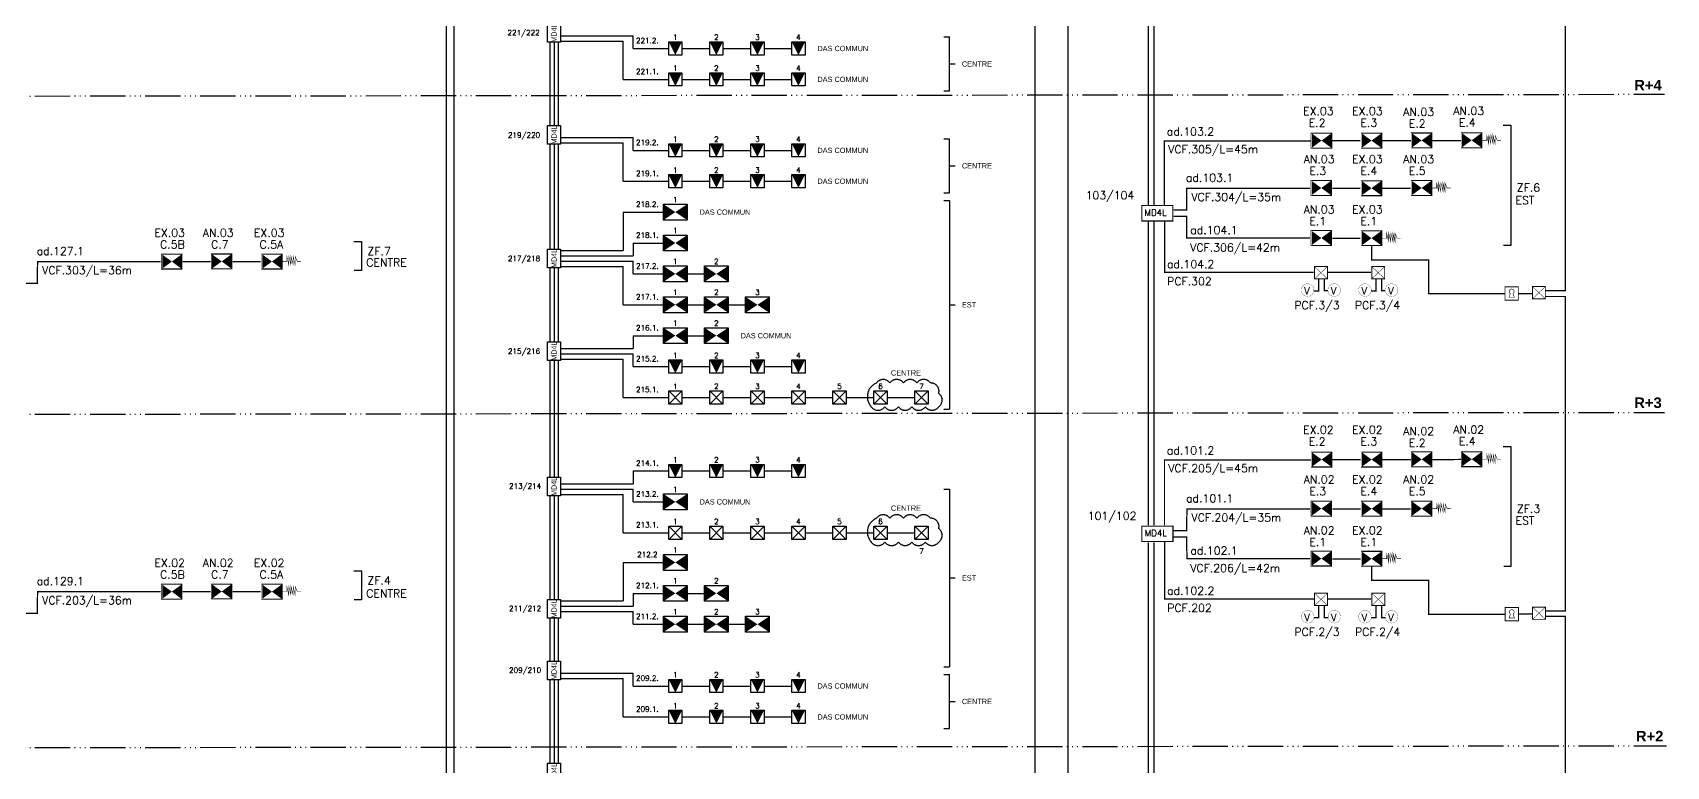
# Model space of a CAD drawing. Header units: millimetres. Extents: x 3366 to 4352, y -3415 to -2128.
# Drawn here: x 3796 to 4352, y -2938 to -2689 of the extents above; entities that cross this region are included whole.
import ezdxf
from ezdxf.enums import TextEntityAlignment as Align

# ---------------------------------------------------------------- set-up
doc = ezdxf.new("R2010")
doc.units = ezdxf.units.MM
for name, pattern in [('ACAD_ISO06W100', [37.5, 24, -3, 0.5, -3, 0.5, -3, 0.5, -3]), ('CACHE2', [4.7625, 3.175, -1.5875]), ('SLD', [0])]:
    doc.linetypes.add(name, pattern=pattern)
for name, color, linetype in [('ATEIS MISE EN SECURITE', 7, 'Continuous'), ('CCF', 6, 'Continuous'), ('JCC-ADRESSAGE', 6, 'Continuous'), ('JCC-ALARME GENERALE SELECTIVE', 3, 'Continuous'), ('JCC-CABLE1', 90, 'CABLE1'), ('JCC-CABLE2', 1, 'CABLE2'), ('JCC-CABLE3', 4, 'CABLE3'), ('JCC-CABLE4', 210, 'CABLE4'), ('JCC-CABLE5', 160, 'CABLE5'), ('JCC-ELEMENT DEPORTE_4 L DAS', 1, 'Continuous'), ('JCC-SYNOPTIQUE', 7, 'ACAD_ISO06W100')]:
    doc.layers.add(name, color=color, linetype=linetype)
doc.layers.add('JCC-MD4L', color=1, linetype='Continuous', lineweight=0)
doc.layers.add('JCC-PCF', color=1, linetype='Continuous', lineweight=25)
doc.styles.add('HELVL', font='ROMAND.SHX')
doc.styles.add('JOHNSON', font='')
doc.styles.add('ROMANC', font='romanc')
doc.styles.add('TEXTE', font='romans.shx')
doc.styles.get('JOHNSON').set_extended_font_data('Arial', bold=True)
doc.linetypes.add('CABLE1', pattern='A,3,-0.2,["/",Standard,S=1,R=0,X=0,Y=-0.5],-0.9', length=4.1)
doc.linetypes.add('CABLE2', pattern='A,3,-0.2,["//",Standard,S=1,R=0,X=0,Y=-0.5],-1.9', length=5.1)
doc.linetypes.add('CABLE3', pattern='A,3,-0.3,["*",Standard,S=1,R=0,X=0,Y=-0.5],-1', length=4.3)
doc.linetypes.add('CABLE4', pattern='A,3,-0.3,["**",Standard,S=1,R=0,X=0,Y=-0.5],-2', length=5.3)
doc.linetypes.add('CABLE5', pattern='A,3,-0.3,["~",Standard,S=1.5,R=0,X=0,Y=-0.85],-1.3', length=4.6)

# ---------------------------------------------------------------- blocks, each defined once
blk = doc.blocks.new('MD4L')
at = {"layer": 'JCC-ELEMENT DEPORTE_4 L DAS', "color": 0}
blk.add_lwpolyline([(-3.5, 2.5), (3.5, 2.5), (3.5, -2.5), (-3.5, -2.5)], close=True, dxfattribs=at)
at = {"layer": 'JCC-ADRESSAGE', "style": 'TEXTE'}
blk.add_attdef('ADRESSE', text='', height=3, dxfattribs=at).set_placement((0, 5), align=Align.MIDDLE)
at = {"layer": 'JCC-ELEMENT DEPORTE_4 L DAS', "color": 0, "width": 0.8}
blk.add_text('MD4L', height=2, dxfattribs=at).set_placement((0, 0), align=Align.MIDDLE_CENTER)
blk = doc.blocks.new('alarme générale selective')
at = {"layer": 'JCC-ALARME GENERALE SELECTIVE', "color": 0}
for p, q in [((2.5, -2.5), (-2.5, 2.5)), ((-2.5, -2.5), (2.5, 2.5))]:
    blk.add_line(p, q, dxfattribs=at)
blk.add_lwpolyline([(-2.5, 2.5), (2.5, 2.5), (2.5, -2.5), (-2.5, -2.5)], close=True, dxfattribs=at)
at = {"layer": 'JCC-ADRESSAGE', "style": 'TEXTE'}
blk.add_attdef('ADRESSE', text='', height=3, dxfattribs=at).set_placement((0, 5), align=Align.MIDDLE)
blk = doc.blocks.new('pcf')
for p, q in [((-2.5, -2.5), (-2.5, 2.5)), ((-2.5, 2.5), (2.5, 2.5)), ((2.5, 2.5), (2.5, -2.5)), ((2.5, -2.5), (-2.5, -2.5))]:
    blk.add_line(p, q)
blk.add_lwpolyline([(0, 2.5, 5, 0, 0), (0, -2.5, 0, 0, 0)], format="xyseb")
at = {"flags": 1}
for tag, p in [('SURVEILLANCE', (0.47, 9.4)), ('SYMB_GRAPH', (0.3, 7.54)), ('SYMB_VIC', (-0.15, 5.75)), ('SYMB_VISIODEF', (0, 1.25)), ('ADRESSE', (0, -1.5)), ('MODULE', (-0.31, 2.9)), ('POSITION', (0.16, -7.82)), ('METIER', (-0.07, -4.13)), ('CENTRALE', (0, -11.19)), ('VARIANTE', (0, -9.75)), ('TYPE', (0.31, -12.52))]:
    blk.add_attdef(tag, text='', height=2.5, dxfattribs=at).set_placement(p, align=Align.CENTER)
for tag, p in [('LIBELLE', (0, 4)), ('LIBELLEZONE', (0, -6.5))]:
    blk.add_attdef(tag, text='', height=2.5).set_placement(p, align=Align.CENTER)
blk = doc.blocks.new('ccf')
blk.add_lwpolyline([(-4.5, 3), (4.5, 3), (4.5, -3), (-4.5, -3)], close=True)
for points in [[(-4.5, 3), (0, 0), (-4.5, -3), (0, 0)], [(4.5, 3), (0, 0), (4.5, -3), (0, 0)]]:
    blk.add_solid(points)
at = {"flags": 1}
for tag, p in [('SURVEILLANCE', (-0.4, 9.45)), ('SYMB_GRAPH', (-1.11, 8.01)), ('SYMB_VIC', (-0.3, 5.75)), ('SYMB_VISIODEF', (0, 1.25)), ('MODULE', (-1.19, 2.95)), ('ADRESSE', (0, -1.5)), ('POSITION', (-0.72, -7.78)), ('METIER', (-0.22, -4.11)), ('CENTRALE', (-0.3, -11.63)), ('VARIANTE', (0, -9.75)), ('TYPE', (-0.89, -9.34))]:
    blk.add_attdef(tag, text='', height=2.5, dxfattribs=at).set_placement(p, align=Align.CENTER)
for tag, p in [('LIBELLE', (0, 4)), ('LIBELLEZONE', (0, -6.5))]:
    blk.add_attdef(tag, text='', height=2.5).set_placement(p, align=Align.CENTER)
blk = doc.blocks.new('A$C20DD5AA8')
at = {"color": 4, "linetype": 'Continuous', "const_width": 0.364}
blk.add_lwpolyline([(0.18, 5.52), (0.18, 0.18), (10.88, 0.18), (10.88, 5.52)], close=True, dxfattribs=at)
at = {"linetype": 'Continuous', "style": 'ROMANC'}
blk.add_text('MD4L', height=2.183, dxfattribs=at).set_placement((1.13, 2))
blk = doc.blocks.new("VOLETS D'AMENEE D'AIR DESENFUMAGE")
at = {"color": 3, "linetype": 'SLD', "const_width": 0.373}
blk.add_lwpolyline([(0, 5.12), (0, 0), (6.97, 0), (6.97, 5.12)], close=True, dxfattribs=at)
at = {"color": 3, "linetype": 'SLD'}
blk.add_solid([(0, 5.12), (0, 0), (6.97, 0), (6.97, 5.12)], dxfattribs=at)
blk = doc.blocks.new("VOLETS D'EXTRACTION DE DESENFUMAGE")
at = {"color": 1, "linetype": 'SLD', "const_width": 0.373}
blk.add_lwpolyline([(0, 5.12), (0, 0), (6.97, 0), (6.97, 5.12)], close=True, dxfattribs=at)
at = {"color": 1, "linetype": 'SLD'}
blk.add_solid([(0, 5.12), (0, 0), (6.97, 0), (6.97, 5.12)], dxfattribs=at)
blk = doc.blocks.new('BOITE DE RACCORDEMENT PCF')
at = {"color": 3, "linetype": 'Continuous', "const_width": 0.02}
blk.add_lwpolyline([(0, 0.275), (0, 0), (0.292, 0), (0.292, 0.275)], close=True, dxfattribs=at)
at = {"color": 3, "linetype": 'Continuous', "const_width": 0.01}
for points in [[(0.292, 0), (0, 0.275)], [(0.292, 0.275), (0, 0)]]:
    blk.add_lwpolyline(points, dxfattribs=at)
blk = doc.blocks.new('VENTOUSE ELECTROMANETIQUE A RUPTURE')
at = {"color": 4, "linetype": 'Continuous', "const_width": 0.00535}
blk.add_lwpolyline([(-0.142, 0, 1), (0.142, 0, 1)], format="xyb", close=True, dxfattribs=at)
at = {"color": 1, "linetype": 'SLD', "style": 'ROMANC'}
blk.add_text('V', height=0.16, dxfattribs=at).set_placement((-0.077, -0.096))
blk = doc.blocks.new('ELEMENT TERMINAL DAS')
at = {"linetype": 'SLD', "const_width": 0.015}
blk.add_lwpolyline([(0, 0), (0.138, 0), (0.141, 0.131), (0.192, -0.09), (0.196, 0.138), (0.253, -0.09), (0.257, 0.138), (0.317, -0.09), (0.317, 0.138), (0.372, -0.09), (0.375, 0.131), (0.433, 0), (0.536, 0)], dxfattribs=at)
blk = doc.blocks.new('BOITIER RÉARMEMENT MOTEUR DE DESENFUMAGE')
at = {"linetype": 'Continuous', "const_width": 0.31}
blk.add_lwpolyline([(0, 4.52), (0, 0), (4.52, 0), (4.52, 4.52)], close=True, dxfattribs=at)
at = {"color": 1, "linetype": 'Continuous', "const_width": 0.2}
blk.add_lwpolyline([(2.71, 2.26, 3.408312), (1.81, 2.26), (1.38, 0.92), (3.2, 0.92), (2.71, 2.26)], format="xyb", dxfattribs=at)

msp = doc.modelspace()

# ---------------------------------------------------------------- linework, layer by layer
at = {"color": 0}
for p, q in [((4296.34, -2720.53), (4298.95, -2720.53)), ((4298.95, -2720.53), (4298.95, -2761.37)), ((3905.46, -2760.08), (3908.07, -2760.08)), ((3908.07, -2760.08), (3908.07, -2769.94)), ((4298.95, -2761.37), (4296.49, -2761.37)), ((3908.07, -2769.94), (3905.61, -2769.94)), ((4296.37, -2829.7), (4298.98, -2829.7)), ((4298.98, -2829.7), (4298.98, -2870.54)), ((3905.46, -2872.04), (3908.07, -2872.04)), ((3908.07, -2872.04), (3908.07, -2881.9)), ((4298.98, -2870.54), (4296.52, -2870.54)), ((3908.07, -2881.9), (3905.61, -2881.9))]:
    msp.add_line(p, q, dxfattribs=at)
at = {"color": 5, "linetype": 'CACHE2', "const_width": 0.45}
for points in [[(4177.55, -2302.59), (4177.45, -2288.85), (4148.34, -2288.85), (4148.34, -3395.2), (4081.92, -3395.2)], [(4177.6, -2862.34), (4177.6, -3011.1)]]:
    msp.add_lwpolyline(points, dxfattribs=at)
at = {"color": 1, "linetype": 'CACHE2', "const_width": 0.45}
for points in [[(4011.56, -3329.21), (4137.12, -3329.21), (4137.12, -2291.51), (4175.56, -2291.51), (4175.56, -2302.48)], [(4175.64, -2747.66), (4175.64, -2653.35)], [(4175.64, -2856.56), (4175.64, -2753.29)], [(4175.6, -2979.88), (4175.6, -2979.88), (4175.64, -2862.29)]]:
    msp.add_lwpolyline(points, dxfattribs=at)
at = {"color": 4, "linetype": 'CACHE2', "const_width": 0.45}
for points in [[(4177.6, -2653.35), (4177.6, -2747.64)], [(4177.6, -2753.28), (4177.6, -2856.61)]]:
    msp.add_lwpolyline(points, dxfattribs=at)
at = {"color": 6, "const_width": 0.45}
for points in [[(4310.69, -2776.76), (4317.49, -2776.76), (4317.49, -2678.64), (4310.71, -2678.64)], [(4231.93, -2770.58), (4181.18, -2770.58), (4181.18, -2753.27)], [(4251.57, -2761.45), (4251.57, -2766.3), (4271, -2766.3), (4271, -2777.84), (4296.97, -2777.84)], [(4251.41, -2770.58), (4236.6, -2770.58)], [(4233.55, -2772.83), (4233.55, -2776.83), (4231.97, -2776.83)], [(4235.51, -2772.95), (4235.51, -2776.82), (4236.72, -2776.82)], [(4253.04, -2772.83), (4253.04, -2776.83), (4251.46, -2776.83)], [(4254.99, -2772.95), (4254.99, -2776.82), (4256.2, -2776.82)], [(4301.49, -2777.75), (4306.31, -2777.75)], [(4310.72, -2885.65), (4317.49, -2885.65), (4317.49, -2778.75), (4310.69, -2778.75)], [(4231.96, -2881.65), (4181.21, -2881.65), (4181.21, -2862.28)], [(4251.6, -2870.46), (4251.6, -2875.31), (4271.03, -2875.31), (4271.03, -2886.85), (4297, -2886.85)], [(4233.58, -2883.91), (4233.58, -2887.91), (4232, -2887.91)], [(4251.44, -2881.65), (4236.63, -2881.65)], [(4253.07, -2883.91), (4253.07, -2887.91), (4251.49, -2887.91)], [(4235.54, -2884.02), (4235.54, -2887.9), (4236.75, -2887.9)], [(4255.02, -2884.02), (4255.02, -2887.9), (4256.23, -2887.9)], [(4301.52, -2886.76), (4306.33, -2886.76)], [(4310.72, -2887.46), (4317.49, -2887.46), (4317.49, -3395.34)]]:
    msp.add_lwpolyline(points, dxfattribs=at)
at = {"color": 3, "const_width": 0.45}
for points in [[(4181.13, -2747.6), (4181.13, -2725.85), (4230.97, -2725.85)], [(4238.19, -2725.78), (4247.81, -2725.78)], [(4255.27, -2725.78), (4265.15, -2725.78)], [(4272.05, -2725.78), (4282.17, -2725.78)], [(4184.25, -2749.36), (4188.7, -2749.36), (4188.74, -2742.01), (4230.65, -2742.01)], [(4238.19, -2741.95), (4247.81, -2741.95)], [(4255.27, -2741.95), (4264.89, -2741.95)], [(4184.25, -2751.52), (4188.7, -2751.52), (4188.74, -2758.87), (4230.65, -2758.87)], [(4238.19, -2758.95), (4247.81, -2758.95)], [(3793.37, -2774.27), (3797.82, -2774.27), (3797.86, -2766.92), (3839.77, -2766.92)], [(3847.17, -2766.92), (3856.79, -2766.92)], [(3864.19, -2766.92), (3873.81, -2766.92)], [(4181.16, -2856.6), (4181.16, -2834.3), (4231, -2834.3)], [(4238.22, -2834.23), (4247.84, -2834.23)], [(4255.3, -2834.23), (4265.18, -2834.21)], [(4272.08, -2834.19), (4281.95, -2834.17)], [(4184.28, -2858.37), (4188.72, -2858.37), (4188.77, -2851.02), (4230.68, -2851.02)], [(4238.22, -2850.96), (4247.84, -2850.96)], [(4255.3, -2850.96), (4264.92, -2850.96)], [(4184.28, -2860.53), (4188.72, -2860.53), (4188.77, -2867.88), (4230.68, -2867.88)], [(4238.22, -2867.96), (4247.84, -2867.96)], [(3793.37, -2886.5), (3797.82, -2886.5), (3797.86, -2879.15), (3839.77, -2879.15)], [(3847.17, -2879.15), (3856.79, -2879.15)], [(3864.19, -2879.15), (3873.81, -2879.15)]]:
    msp.add_lwpolyline(points, dxfattribs=at)
at = {"layer": 'JCC-CABLE1', "color": 1}
for p, q in [((3973.53, -2692.32), (3973.53, -2720.66)), ((3973.53, -2726.96), (3973.53, -2762.67)), ((3973.53, -2768.97), (3973.53, -2794.18)), ((3973.53, -2800.48), (3973.53, -2840.24)), ((3973.53, -2846.48), (3973.53, -2881.79)), ((3973.53, -2888.09), (3973.53, -2902.79)), ((3973.53, -2909.09), (3973.53, -2937.44))]:
    msp.add_line(p, q, dxfattribs=at)
at = {"layer": 'JCC-CABLE1'}
for p, q in [((3974.92, -2692.32), (3974.92, -2720.66)), ((3974.92, -2726.96), (3974.92, -2762.67)), ((3974.92, -2768.97), (3974.92, -2794.18)), ((3975.78, -2800.05), (3996.99, -2800.05)), ((3996.99, -2813.08), (3996.99, -2800.05)), ((3974.92, -2800.48), (3974.92, -2840.18)), ((3996.99, -2813.08), (4012.54, -2813.08)), ((4017.04, -2813.08), (4026.49, -2813.08)), ((4030.99, -2813.08), (4040.45, -2813.08)), ((4044.95, -2813.08), (4054.4, -2813.08)), ((4058.9, -2813.08), (4068.35, -2813.08)), ((4072.85, -2813.08), (4082.31, -2813.08)), ((4086.81, -2813.08), (4096.26, -2813.08)), ((3974.92, -2846.48), (3974.92, -2881.79)), ((3975.78, -2846.05), (3996.99, -2846.05)), ((3996.99, -2859.08), (3996.99, -2846.05)), ((3996.99, -2859.08), (4012.54, -2859.08)), ((4017.04, -2859.08), (4026.49, -2859.08)), ((4030.99, -2859.08), (4040.45, -2859.08)), ((4044.95, -2859.08), (4054.4, -2859.08)), ((4058.9, -2859.08), (4068.35, -2859.08)), ((4072.85, -2859.08), (4082.31, -2859.08)), ((4086.81, -2859.08), (4096.26, -2859.08)), ((3974.92, -2888.09), (3974.92, -2902.79)), ((3974.92, -2909.09), (3974.92, -2937.44))]:
    msp.add_line(p, q, dxfattribs=at)
msp.add_lwpolyline([(3936.8, -2343.32), (3936.8, -3291.65), (3881.77, -3291.65), (3881.77, -3322.38)], dxfattribs=at)
at = {"layer": 'JCC-CABLE2'}
for p, q in [((3975.78, -2798.24), (4000.45, -2798.24)), ((4000.45, -2802.58), (4000.45, -2798.24)), ((4000.45, -2802.58), (4012.54, -2802.58)), ((4017.04, -2802.58), (4026.49, -2802.58)), ((4030.99, -2802.58), (4040.45, -2802.58)), ((4044.95, -2802.58), (4054.4, -2802.58)), ((4000.45, -2838.08), (4012.54, -2838.08)), ((4000.45, -2838.08), (4000.45, -2842.42)), ((4017.04, -2838.08), (4026.49, -2838.08)), ((4030.99, -2838.08), (4040.45, -2838.08)), ((4044.95, -2838.08), (4054.4, -2838.08)), ((3975.78, -2842.42), (4000.45, -2842.42))]:
    msp.add_line(p, q, dxfattribs=at)
at = {"layer": 'JCC-CABLE3'}
for p, q in [((3972.13, -2692.32), (3972.13, -2720.66)), ((3972.13, -2726.96), (3972.13, -2762.67)), ((3972.13, -2768.97), (3972.13, -2794.18)), ((3972.13, -2800.48), (3972.13, -2840.18)), ((3972.13, -2846.48), (3972.13, -2881.79)), ((3972.13, -2888.09), (3972.13, -2902.79)), ((3972.13, -2909.09), (3972.13, -2937.44))]:
    msp.add_line(p, q, dxfattribs=at)
msp.add_lwpolyline([(3899.48, -3377.5), (3899.48, -3396.94), (3861.52, -3396.94), (3861.52, -3293.43), (3939.58, -3293.43), (3939.58, -2346.11)], dxfattribs=at)
at = {"layer": 'JCC-CABLE4', "color": 31}
for p, q in [((3975.78, -2690.07), (4000.45, -2690.07)), ((3975.78, -2691.89), (3996.99, -2691.89)), ((3996.99, -2704.92), (3996.99, -2691.89)), ((4000.45, -2694.42), (4000.45, -2690.07)), ((4000.45, -2694.42), (4012.54, -2694.42)), ((4017.04, -2694.42), (4026.49, -2694.42)), ((4030.99, -2694.42), (4040.45, -2694.42)), ((4044.95, -2694.42), (4054.4, -2694.42)), ((3996.99, -2704.92), (4012.54, -2704.92)), ((4017.04, -2704.92), (4026.49, -2704.92)), ((4030.99, -2704.92), (4040.45, -2704.92)), ((4044.95, -2704.92), (4054.4, -2704.92)), ((3975.78, -2724.72), (4000.45, -2724.72)), ((3975.78, -2726.53), (3996.99, -2726.53)), ((3996.99, -2739.56), (3996.99, -2726.53)), ((4000.45, -2729.06), (4000.45, -2724.72)), ((4000.45, -2729.06), (4012.54, -2729.06)), ((4017.04, -2729.06), (4026.49, -2729.06)), ((4030.99, -2729.06), (4040.45, -2729.06)), ((4044.95, -2729.06), (4054.4, -2729.06)), ((3996.99, -2739.56), (4012.54, -2739.56)), ((4017.04, -2739.56), (4026.49, -2739.56)), ((4030.99, -2739.56), (4040.45, -2739.56)), ((4044.95, -2739.56), (4054.4, -2739.56)), ((3975.78, -2906.85), (4000.45, -2906.85)), ((3975.78, -2908.66), (3996.99, -2908.66)), ((3996.99, -2921.7), (3996.99, -2908.66)), ((4000.45, -2911.19), (4000.45, -2906.85)), ((4000.45, -2911.19), (4012.54, -2911.19)), ((4017.04, -2911.19), (4026.49, -2911.19)), ((4030.99, -2911.19), (4040.45, -2911.19)), ((4044.95, -2911.19), (4054.4, -2911.19)), ((3996.99, -2921.7), (4012.54, -2921.7)), ((4017.04, -2921.7), (4026.49, -2921.7)), ((4030.99, -2921.7), (4040.45, -2921.7)), ((4044.95, -2921.7), (4054.4, -2921.7))]:
    msp.add_line(p, q, dxfattribs=at)
at = {"layer": 'JCC-CABLE4'}
for p, q in [((3996.99, -2750.07), (3996.99, -2763.1)), ((3996.99, -2750.07), (4010.74, -2750.07)), ((3975.78, -2763.1), (3996.99, -2763.1)), ((4000.45, -2792.08), (4010.74, -2792.08)), ((4000.45, -2792.08), (4000.45, -2796.42)), ((4018.84, -2792.08), (4024.73, -2792.08)), ((3975.78, -2796.42), (4000.45, -2796.42)), ((3975.78, -2844.23), (4000.45, -2844.23)), ((4000.45, -2848.58), (4000.45, -2844.23)), ((4000.45, -2848.58), (4010.74, -2848.58))]:
    msp.add_line(p, q, dxfattribs=at)
at = {"layer": 'JCC-CABLE5', "linetype": 'CABLE5'}
for p, q in [((4000.45, -2760.57), (4010.74, -2760.57)), ((4000.45, -2760.57), (4000.45, -2764.91)), ((3975.78, -2764.91), (4000.45, -2764.91)), ((3975.78, -2766.73), (4000.45, -2766.73)), ((4000.45, -2771.07), (4000.45, -2766.73)), ((3975.78, -2768.54), (3996.99, -2768.54)), ((3996.99, -2781.57), (3996.99, -2768.54)), ((4000.45, -2771.07), (4010.74, -2771.07)), ((4018.84, -2771.07), (4024.73, -2771.07)), ((3996.99, -2781.57), (4010.74, -2781.57)), ((4018.84, -2781.57), (4024.73, -2781.57)), ((4032.79, -2781.57), (4038.68, -2781.57)), ((3996.99, -2869.18), (3996.99, -2882.22)), ((3996.99, -2869.18), (4010.74, -2869.18)), ((3975.78, -2882.22), (3996.99, -2882.22)), ((4000.45, -2879.69), (4010.74, -2879.69)), ((4000.45, -2879.69), (4000.45, -2884.03)), ((4018.84, -2879.69), (4024.73, -2879.69)), ((3975.78, -2884.03), (4000.45, -2884.03)), ((3975.78, -2885.84), (4000.45, -2885.84)), ((4000.45, -2890.19), (4000.45, -2885.84)), ((4000.45, -2890.19), (4010.74, -2890.19)), ((4018.84, -2890.19), (4024.73, -2890.19)), ((4032.79, -2890.19), (4038.68, -2890.19))]:
    msp.add_line(p, q, dxfattribs=at)
at = {"layer": 'JCC-SYNOPTIQUE', "color": 8, "linetype": 'ByBlock'}
for p, q in [((4106.16, -2690.48), (4108.08, -2690.48)), ((4108.08, -2708.86), (4108.08, -2690.48)), ((4108.08, -2699.67), (4110, -2699.67)), ((4106.16, -2708.86), (4108.08, -2708.86)), ((4106.16, -2725.12), (4108.08, -2725.12)), ((4108.08, -2743.51), (4108.08, -2725.12)), ((4108.08, -2734.31), (4110, -2734.31)), ((4106.16, -2743.51), (4108.08, -2743.51)), ((4106.16, -2746.13), (4108.08, -2746.13)), ((4108.08, -2746.13), (4108.08, -2817.02)), ((4108.08, -2781.57), (4110, -2781.57)), ((4106.16, -2817.02), (4108.08, -2817.02)), ((4106.16, -2844.24), (4108.08, -2844.24)), ((4108.08, -2844.24), (4108.08, -2904.63)), ((4108.08, -2874.43), (4110, -2874.43)), ((4106.16, -2904.63), (4108.08, -2904.63)), ((4106.16, -2907.25), (4108.08, -2907.25)), ((4108.08, -2925.64), (4108.08, -2907.25)), ((4108.08, -2916.45), (4110, -2916.45)), ((4106.16, -2925.64), (4108.08, -2925.64))]:
    msp.add_line(p, q, dxfattribs=at)
at = {"layer": 'JCC-SYNOPTIQUE', "color": 0, "ltscale": 0.5}
for p, q in [((3365.73, -2711.06), (4351.27, -2709.98)), ((3365.73, -2819.23), (4351.27, -2818.15)), ((3365.73, -2932.58), (4351.84, -2931.51))]:
    msp.add_line(p, q, dxfattribs=at)
at = {"layer": 'JCC-SYNOPTIQUE', "color": 8}
for points in [[(4081.41, -2816.23, 0.520567), (4086.03, -2816.23, 0.520567), (4090.66, -2816.23, 0.520567), (4095.2, -2816.23, 0.520567), (4099.82, -2816.23, 0.520567), (4104.36, -2816.23, 0.520567), (4104.36, -2811.7, 0.520567), (4101.55, -2808.16, 0.520567), (4096.92, -2808.16, 0.520567), (4092.38, -2808.16, 0.520567), (4087.76, -2808.16, 0.520567), (4083.22, -2808.16, 0.520567)], [(4081.41, -2862.23, 0.520567), (4086.03, -2862.23, 0.520567), (4090.66, -2862.23, 0.520567), (4095.2, -2862.23, 0.520567), (4099.82, -2862.23, 0.520567), (4104.36, -2862.23, 0.520567), (4104.36, -2857.7, 0.520567), (4101.55, -2854.16, 0.520567), (4096.92, -2854.16, 0.520567), (4092.38, -2854.16, 0.520567), (4087.76, -2854.16, 0.520567), (4083.22, -2854.16, 0.520567)]]:
    msp.add_lwpolyline(points, format="xyb", close=True, dxfattribs=at)

# ---------------------------------------------------------------- block references
at = {"linetype": 'Continuous'}
for name, p, xscale, yscale, zscale in [("VOLETS D'EXTRACTION DE DESENFUMAGE", (4231.11, -2728.28), 0.9900000000000001, 0.9900000000000001, 0.9900000000000001), ("VOLETS D'EXTRACTION DE DESENFUMAGE", (4248.12, -2728.28), 0.9900000000000001, 0.9900000000000001, 0.9900000000000001), ("VOLETS D'AMENEE D'AIR DESENFUMAGE", (4265.15, -2728.22), 0.9900000000000001, 0.9900000000000001, 0.9900000000000001), ("VOLETS D'AMENEE D'AIR DESENFUMAGE", (4282.17, -2728.17), 0.9900000000000001, 0.9900000000000001, 0.9900000000000001), ('ELEMENT TERMINAL DAS', (4289.08, -2725.63), 12.097701, 12.097701, 12.097701), ("VOLETS D'AMENEE D'AIR DESENFUMAGE", (4231.04, -2744.39), 0.9900000000000001, 0.9900000000000001, 0.9900000000000001), ("VOLETS D'EXTRACTION DE DESENFUMAGE", (4248.12, -2744.45), 0.9900000000000001, 0.9900000000000001, 0.9900000000000001), ("VOLETS D'AMENEE D'AIR DESENFUMAGE", (4265.15, -2744.39), 0.9900000000000001, 0.9900000000000001, 0.9900000000000001), ('ELEMENT TERMINAL DAS', (4272.05, -2741.85), 12.097701, 12.097701, 12.097701), ("VOLETS D'AMENEE D'AIR DESENFUMAGE", (4231.04, -2761.39), 0.9900000000000001, 0.9900000000000001, 0.9900000000000001), ("VOLETS D'EXTRACTION DE DESENFUMAGE", (4248.12, -2761.45), 0.9900000000000001, 0.9900000000000001, 0.9900000000000001), ('ELEMENT TERMINAL DAS', (4255.03, -2758.91), 12.097701, 12.097701, 12.097701), ("VOLETS D'EXTRACTION DE DESENFUMAGE", (3840.08, -2769.41), 0.9900000000000001, 0.9900000000000001, 0.9900000000000001), ("VOLETS D'AMENEE D'AIR DESENFUMAGE", (3857.05, -2769.36), 0.9900000000000001, 0.9900000000000001, 0.9900000000000001), ("VOLETS D'EXTRACTION DE DESENFUMAGE", (3874.13, -2769.41), 0.9900000000000001, 0.9900000000000001, 0.9900000000000001), ('ELEMENT TERMINAL DAS', (3880.97, -2766.82), 12.097701, 12.097701, 12.097701), ('BOITE DE RACCORDEMENT PCF', (4232.16, -2772.73), 15.12212625, 15.12212625, 15.12212625), ('BOITE DE RACCORDEMENT PCF', (4251.64, -2772.73), 15.12212625, 15.12212625, 15.12212625), ('VENTOUSE ELECTROMANETIQUE A RUPTURE', (4229.84, -2776.57), 15.12212625, 15.12212625, 15.12212625), ('VENTOUSE ELECTROMANETIQUE A RUPTURE', (4238.9, -2776.57), 15.12212625, 15.12212625, 15.12212625), ('VENTOUSE ELECTROMANETIQUE A RUPTURE', (4249.33, -2776.57), 15.12212625, 15.12212625, 15.12212625), ('VENTOUSE ELECTROMANETIQUE A RUPTURE', (4258.39, -2776.57), 15.12212625, 15.12212625, 15.12212625), ("VOLETS D'EXTRACTION DE DESENFUMAGE", (4231.14, -2836.72), 0.9900000000000001, 0.9900000000000001, 0.9900000000000001), ("VOLETS D'EXTRACTION DE DESENFUMAGE", (4248.15, -2836.72), 0.9900000000000001, 0.9900000000000001, 0.9900000000000001), ("VOLETS D'AMENEE D'AIR DESENFUMAGE", (4265.18, -2836.67), 0.9900000000000001, 0.9900000000000001, 0.9900000000000001), ("VOLETS D'AMENEE D'AIR DESENFUMAGE", (4282.2, -2836.61), 0.9900000000000001, 0.9900000000000001, 0.9900000000000001), ('ELEMENT TERMINAL DAS', (4289.1, -2834.08), 12.097701, 12.097701, 12.097701), ("VOLETS D'AMENEE D'AIR DESENFUMAGE", (4231.07, -2853.4), 0.9900000000000001, 0.9900000000000001, 0.9900000000000001), ("VOLETS D'EXTRACTION DE DESENFUMAGE", (4248.15, -2853.45), 0.9900000000000001, 0.9900000000000001, 0.9900000000000001), ("VOLETS D'AMENEE D'AIR DESENFUMAGE", (4265.18, -2853.4), 0.9900000000000001, 0.9900000000000001, 0.9900000000000001), ('ELEMENT TERMINAL DAS', (4272.08, -2850.86), 12.097701, 12.097701, 12.097701), ("VOLETS D'AMENEE D'AIR DESENFUMAGE", (4231.07, -2870.4), 0.9900000000000001, 0.9900000000000001, 0.9900000000000001), ("VOLETS D'EXTRACTION DE DESENFUMAGE", (4248.15, -2870.46), 0.9900000000000001, 0.9900000000000001, 0.9900000000000001), ('ELEMENT TERMINAL DAS', (4255.06, -2867.86), 12.097701, 12.097701, 12.097701), ("VOLETS D'EXTRACTION DE DESENFUMAGE", (3840.08, -2881.65), 0.9900000000000001, 0.9900000000000001, 0.9900000000000001), ("VOLETS D'AMENEE D'AIR DESENFUMAGE", (3857.05, -2881.59), 0.9900000000000001, 0.9900000000000001, 0.9900000000000001), ("VOLETS D'EXTRACTION DE DESENFUMAGE", (3874.13, -2881.65), 0.9900000000000001, 0.9900000000000001, 0.9900000000000001), ('ELEMENT TERMINAL DAS', (3880.97, -2879.06), 12.097701, 12.097701, 12.097701), ('BOITE DE RACCORDEMENT PCF', (4232.19, -2883.81), 15.12212625, 15.12212625, 15.12212625), ('BOITE DE RACCORDEMENT PCF', (4251.67, -2883.81), 15.12212625, 15.12212625, 15.12212625), ('VENTOUSE ELECTROMANETIQUE A RUPTURE', (4229.87, -2887.64), 15.12212625, 15.12212625, 15.12212625), ('VENTOUSE ELECTROMANETIQUE A RUPTURE', (4238.93, -2887.64), 15.12212625, 15.12212625, 15.12212625), ('VENTOUSE ELECTROMANETIQUE A RUPTURE', (4249.36, -2887.64), 15.12212625, 15.12212625, 15.12212625), ('VENTOUSE ELECTROMANETIQUE A RUPTURE', (4258.42, -2887.64), 15.12212625, 15.12212625, 15.12212625)]:
    msp.add_blockref(name, p, dxfattribs=dict(at, xscale=xscale, yscale=yscale, zscale=zscale))
at = {"color": 0, "xscale": 0.9900000000000001, "yscale": 0.9900000000000001, "zscale": 0.9900000000000001}
for p in [(4173.24, -2753.26), (4173.27, -2862.27)]:
    msp.add_blockref('A$C20DD5AA8', p, dxfattribs=at)
at = {"linetype": 'Continuous'}
for p in [(4296.97, -2780.01), (4297, -2889.02)]:
    msp.add_blockref('BOITIER RÉARMEMENT MOTEUR DE DESENFUMAGE', p, dxfattribs=at)
at = {"layer": 'ATEIS MISE EN SECURITE', "linetype": 'Continuous', "xscale": 15, "yscale": 15, "zscale": 15}
for p in [(4306.31, -2779.51), (4306.33, -2888.51)]:
    msp.add_blockref('BOITE DE RACCORDEMENT PCF', p, dxfattribs=at)
at = {"layer": 'CCF', "xscale": 0.9, "yscale": 0.9, "zscale": 0.9}
for p in [(4014.79, -2750.07), (4014.79, -2760.57), (4014.79, -2771.07), (4028.74, -2771.07), (4014.79, -2781.57), (4028.74, -2781.57), (4042.7, -2781.57), (4014.79, -2792.08), (4028.74, -2792.08), (4014.79, -2848.58), (4014.79, -2869.18), (4014.79, -2879.69), (4028.74, -2879.69), (4014.79, -2890.19), (4028.74, -2890.19), (4042.7, -2890.19)]:
    msp.add_blockref('ccf', p, dxfattribs=at)
at = {"layer": 'JCC-ALARME GENERALE SELECTIVE', "lineweight": 0, "xscale": 0.9, "yscale": 0.9, "zscale": 0.9}
for p in [(4014.79, -2813.08), (4028.74, -2813.08), (4042.7, -2813.08), (4056.65, -2813.08), (4070.6, -2813.08), (4084.56, -2813.08), (4098.51, -2813.08), (4014.79, -2859.08), (4028.74, -2859.08), (4042.7, -2859.08), (4056.65, -2859.08), (4070.6, -2859.08), (4084.56, -2859.08), (4098.51, -2859.08)]:
    msp.add_blockref('alarme générale selective', p, dxfattribs=at)
at = {"layer": 'JCC-MD4L', "lineweight": 0, "xscale": 0.9, "yscale": 0.9, "zscale": 0.9, "rotation": 90}
for p in [(3973.53, -2689.17), (3973.53, -2723.81), (3973.53, -2765.82), (3973.53, -2797.33), (3973.53, -2843.33), (3973.53, -2884.94), (3973.53, -2905.94), (3973.53, -2940.59)]:
    msp.add_blockref('MD4L', p, dxfattribs=at)
at = {"layer": 'JCC-PCF', "color": 6, "xscale": 0.9, "yscale": 0.9, "zscale": 0.9}
for p in [(4014.79, -2694.42), (4028.74, -2694.42), (4042.7, -2694.42), (4056.65, -2694.42), (4014.79, -2704.92), (4028.74, -2704.92), (4042.7, -2704.92), (4056.65, -2704.92), (4014.79, -2729.06), (4028.74, -2729.06), (4042.7, -2729.06), (4056.65, -2729.06), (4014.79, -2739.56), (4028.74, -2739.56), (4042.7, -2739.56), (4056.65, -2739.56), (4014.79, -2802.58), (4028.74, -2802.58), (4042.7, -2802.58), (4056.65, -2802.58), (4014.79, -2838.08), (4028.74, -2838.08), (4042.7, -2838.08), (4056.65, -2838.08), (4014.79, -2911.19), (4028.74, -2911.19), (4042.7, -2911.19), (4056.65, -2911.19), (4014.79, -2921.7), (4028.74, -2921.7), (4042.7, -2921.7), (4056.65, -2921.7)]:
    msp.add_blockref('pcf', p, dxfattribs=at)

# ---------------------------------------------------------------- texts
at = {"color": 0, "style": 'HELVL'}
for s, p in [('EX.03', (4228.31, -2717.08)), ('EX.03', (4244.95, -2717.08)), ('AN.03', (4262.35, -2717.35)), ('AN.03', (4279.37, -2717.02)), ('ad.103.2', (4181.95, -2724.03)), ('E.2', (4230.22, -2721.05)), ('E.3', (4247.78, -2721.05)), ('E.2', (4264.26, -2721.32)), ('E.4', (4281.28, -2720.99)), ('VCF.305/L=45m', (4182.42, -2730.06)), ('AN.03', (4228.5, -2733.42)), ('EX.03', (4244.95, -2733.42)), ('AN.03', (4262.35, -2733.42)), ('ad.103.1', (4188.44, -2739.74)), ('E.3', (4230.41, -2737.39)), ('E.4', (4247.78, -2737.39)), ('E.5', (4264.26, -2737.39)), ('103/104', (4154.33, -2745.68)), ('VCF.304/L=35m', (4190.31, -2746.28)), ('ZF.6', (4300.97, -2743.1)), ('AN.03', (4228.5, -2750.52)), ('EX.03', (4244.95, -2750.52)), ('EX.03', (3837.62, -2758.46)), ('AN.03', (3854.07, -2758.46)), ('EX.03', (3871.47, -2758.46)), ('ad.104.1', (4189.92, -2757.53)), ('E.1', (4230.41, -2754.49)), ('E.1', (4247.78, -2754.49)), ('C.5B', (3839.53, -2762.43)), ('C.7', (3856.9, -2762.43)), ('C.5A', (3873.38, -2762.43)), ('VCF.306/L=42m', (4189.9, -2763.46)), ('ad.127.1', (3797.56, -2764.65)), ('ZF.7', (3910.09, -2764.74)), ('ad.104.2', (4182.01, -2769.11)), ('VCF.303/L=36m', (3799.43, -2771.19)), ('PCF.302', (4182.05, -2774.93)), ('PCF.3/3', (4225.31, -2783.08)), ('PCF.3/4', (4245.91, -2783.08)), ('EX.02', (4228.31, -2825.43)), ('E.2', (4230.22, -2829.4)), ('EX.02', (4244.95, -2825.43)), ('E.3', (4247.78, -2829.4)), ('AN.02', (4262.35, -2825.9)), ('E.2', (4264.26, -2829.87)), ('AN.02', (4279.37, -2825.38)), ('E.4', (4281.28, -2829.35)), ('ad.101.2', (4181.98, -2832.48)), ('VCF.205/L=45m', (4182.45, -2838.51)), ('AN.02', (4228.5, -2842.34)), ('E.3', (4230.41, -2846.31)), ('EX.02', (4244.95, -2842.34)), ('E.4', (4247.78, -2846.31)), ('AN.02', (4262.35, -2842.34)), ('E.5', (4264.26, -2846.31)), ('ad.101.1', (4188.47, -2848.75)), ('ZF.3', (4301, -2852.27)), ('101/102', (4155.06, -2854.69)), ('VCF.204/L=35m', (4190.34, -2855.28)), ('AN.02', (4228.5, -2859.63)), ('E.1', (4230.41, -2863.6)), ('EX.02', (4244.95, -2859.63)), ('E.1', (4247.78, -2863.6)), ('ad.102.1', (4189.95, -2866.53)), ('EX.02', (3837.62, -2870.7)), ('C.5B', (3839.53, -2874.67)), ('AN.02', (3854.07, -2870.7)), ('C.7', (3856.9, -2874.67)), ('EX.02', (3871.47, -2870.7)), ('C.5A', (3873.38, -2874.67)), ('VCF.206/L=42m', (4189.93, -2872.47)), ('ad.129.1', (3797.56, -2876.89)), ('ZF.4', (3910.09, -2876.68)), ('ad.102.2', (4182.04, -2880.18)), ('VCF.203/L=36m', (3799.43, -2883.42)), ('PCF.202', (4182.08, -2886)), ('PCF.2/3', (4225.34, -2894.15)), ('PCF.2/4', (4245.94, -2894.15))]:
    msp.add_text(s, height=2.722, dxfattribs=at).set_placement(p)
for s, p in [('EST', (4300.55, -2746.01)), ('CENTRE', (3909.67, -2767.19)), ('EST', (4300.55, -2854.94)), ('CENTRE', (3909.67, -2879.72))]:
    msp.add_text(s, height=2.722, dxfattribs=at).set_placement(p, align=Align.MIDDLE_LEFT)
at = {"layer": 'JCC-ADRESSAGE', "style": 'TEXTE'}
for tag, p in [('221/222', (3963.17, -2689.17)), ('219/220', (3963.34, -2723.98)), ('217/218', (3963.34, -2765.99)), ('215/216', (3963.34, -2797.5)), ('213/214', (3963.7, -2843.33)), ('211/212', (3963.7, -2884.94)), ('209/210', (3963.7, -2905.94))]:
    msp.add_attdef(tag, text='', height=1.8, dxfattribs=at).set_placement(p, align=Align.MIDDLE)
for tag, p in [('221.2.', (4005.27, -2691.74)), ('1', (4014.79, -2690.62)), ('2', (4028.74, -2690.62)), ('3', (4042.7, -2690.62)), ('4', (4056.65, -2690.62)), ('1', (4014.79, -2701.13)), ('2', (4028.74, -2701.13)), ('3', (4042.7, -2701.13)), ('4', (4056.65, -2701.13)), ('221.1.', (4005.27, -2702.24)), ('219.2.', (4005.27, -2726.38)), ('1', (4014.79, -2725.27)), ('2', (4028.74, -2725.27)), ('3', (4042.7, -2725.27)), ('4', (4056.65, -2725.27)), ('219.1.', (4005.27, -2736.88)), ('1', (4014.79, -2735.77)), ('2', (4028.74, -2735.77)), ('3', (4042.7, -2735.77)), ('4', (4056.65, -2735.77)), ('218.2.', (4005.27, -2747.39)), ('1', (4014.79, -2745.82)), ('1', (4014.79, -2756.33)), ('218.1.', (4005.27, -2757.89)), ('1', (4014.79, -2766.83)), ('2', (4028.74, -2766.83)), ('217.2.', (4005.27, -2768.39)), ('217.1.', (4005.27, -2778.9)), ('1', (4014.79, -2777.33)), ('2', (4028.74, -2777.33)), ('3', (4042.7, -2777.33)), ('216.1.', (4005.27, -2789.4)), ('1', (4014.79, -2787.83)), ('2', (4028.74, -2787.83)), ('215.2.', (4005.27, -2799.9)), ('1', (4014.79, -2798.79)), ('2', (4028.74, -2798.79)), ('3', (4042.7, -2798.79)), ('4', (4056.65, -2798.79)), ('215.1.', (4005.27, -2810.4)), ('1', (4014.79, -2809.29)), ('2', (4028.74, -2809.29)), ('3', (4042.7, -2809.29)), ('4', (4056.65, -2809.29)), ('5', (4070.6, -2809.29)), ('5', (4084.56, -2809.29)), ('6', (4084.56, -2809.29)), ('7', (4098.51, -2809.29)), ('1', (4014.79, -2834.28)), ('2', (4028.74, -2834.28)), ('3', (4042.7, -2834.28)), ('4', (4056.65, -2834.28)), ('214.1.', (4005.27, -2835.4)), ('1', (4014.79, -2844.34)), ('213.2.', (4005.27, -2845.9)), ('213.1.', (4005.27, -2856.4)), ('1', (4014.79, -2855.29)), ('2', (4028.74, -2855.29)), ('3', (4042.7, -2855.29)), ('4', (4056.65, -2855.29)), ('5', (4070.6, -2855.29)), ('5', (4084.56, -2855.29)), ('6', (4084.56, -2855.29)), ('212.2', (4005.27, -2866.5)), ('1', (4014.79, -2864.94)), ('7', (4098.51, -2865.39)), ('212.1.', (4005.27, -2877.01)), ('1', (4014.79, -2875.44)), ('2', (4028.74, -2875.44)), ('211.2.', (4005.27, -2887.51)), ('1', (4014.79, -2885.95)), ('2', (4028.74, -2885.95)), ('3', (4042.7, -2885.95)), ('209.2.', (4005.27, -2908.51)), ('1', (4014.79, -2907.4)), ('2', (4028.74, -2907.4)), ('3', (4042.7, -2907.4)), ('4', (4056.65, -2907.4)), ('1', (4014.79, -2917.9)), ('2', (4028.74, -2917.9)), ('3', (4042.7, -2917.9)), ('4', (4056.65, -2917.9)), ('209.1.', (4005.27, -2919.02))]:
    msp.add_attdef(tag, text='', height=1.8, dxfattribs=at).set_placement(p, align=Align.MIDDLE_CENTER)
at = {"layer": 'JCC-SYNOPTIQUE', "color": 8}
for s, p in [('DAS COMMUN', (4063.11, -2694.42)), ('CENTRE', (4112.26, -2699.67)), ('DAS COMMUN', (4063.11, -2704.92)), ('DAS COMMUN', (4063.11, -2729.06)), ('CENTRE', (4112.26, -2734.31)), ('DAS COMMUN', (4063.11, -2739.56)), ('DAS COMMUN', (4023.05, -2750.07)), ('EST', (4112.26, -2781.57)), ('DAS COMMUN', (4037, -2792.08)), ('CENTRE', (4088.13, -2804.72)), ('DAS COMMUN', (4023.05, -2848.58)), ('CENTRE', (4088.13, -2850.72)), ('EST', (4112.26, -2874.43)), ('DAS COMMUN', (4063.11, -2911.19)), ('CENTRE', (4112.26, -2916.45)), ('DAS COMMUN', (4063.11, -2921.7))]:
    msp.add_text(s, height=1.8, dxfattribs=at).set_placement(p, align=Align.MIDDLE_LEFT)
at = {"layer": 'JCC-SYNOPTIQUE', "color": 0, "ltscale": 0.5, "style": 'JOHNSON'}
for s, p in [('R+4', (4345.59, -2706.9)), ('R+3', (4345.59, -2814.87)), ('R+2', (4346.16, -2928.23))]:
    msp.add_text(s, height=3.6, dxfattribs=at).set_placement(p, align=Align.MIDDLE)

doc.saveas('drawing.dxf')
